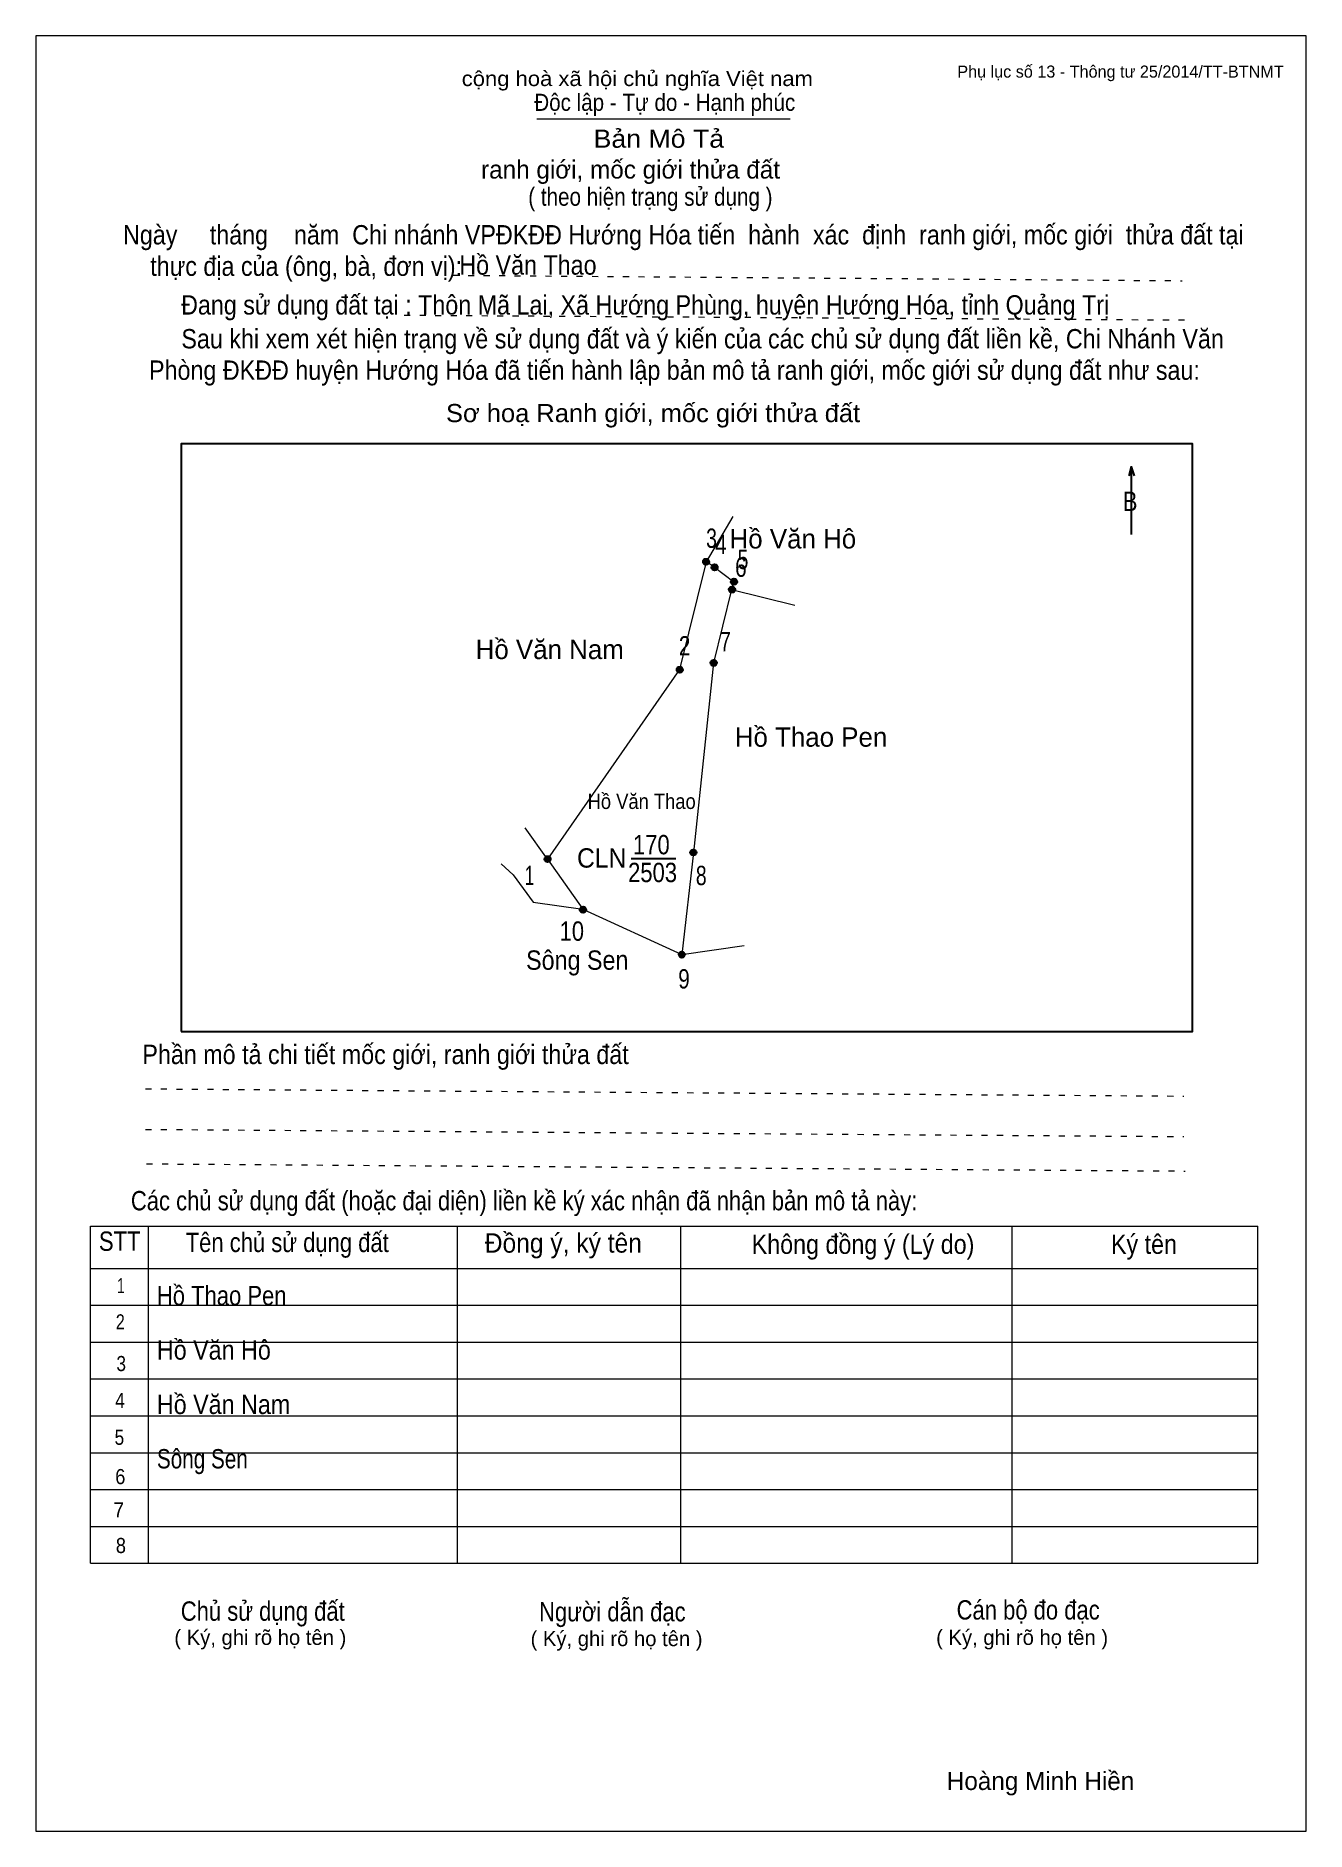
# Model space of a CAD drawing. Header units: centimetres. Extents: x 0 to 21, y 0 to 29.7.
import ezdxf
from ezdxf.enums import TextEntityAlignment as Align

# ---------------------------------------------------------------- set-up
doc = ezdxf.new("R2010")
doc.units = ezdxf.units.CM
doc.header["$LTSCALE"] = 0.13
doc.linetypes.add('DOTTED', pattern=[1.5, 0.3, -1.2])
for name, color, linetype, lineweight in [('1', 7, 'Continuous', 13), ('32', 7, 'Continuous', 25), ('33', 7, 'Continuous', 25), ('6', 7, 'Continuous', 13), ('62', 7, 'Continuous', 13)]:
    doc.layers.add(name, color=color, linetype=linetype, lineweight=lineweight)
for name, color, linetype in [('2', 7, 'Continuous'), ('34', 7, 'Continuous'), ('63', 7, 'Continuous')]:
    doc.layers.add(name, color=color, linetype=linetype)

msp = doc.modelspace()

# ---------------------------------------------------------------- hatches: boundary and pattern name
at = {"layer": '32'}
for points in [[(11.1303, 21, 1), (11.0303, 21, 1)], [(11.2715, 20.9076, 1), (11.1715, 20.9076, 1)], [(11.5582, 20.5391, 1), (11.4582, 20.5391, 1)], [(11.5913, 20.6707, 1), (11.4913, 20.6707, 1)], [(11.2552, 19.3266, 1), (11.1552, 19.3266, 1)], [(10.6952, 19.2145, 1), (10.5952, 19.2145, 1)], [(8.5093, 16.081, 1), (8.4093, 16.081, 1)], [(10.9192, 16.1902, 1), (10.8192, 16.1902, 1)], [(9.0951, 15.2443, 1), (8.9951, 15.2443, 1)], [(10.7293, 14.5, 1), (10.6293, 14.5, 1)]]:
    msp.add_hatch(color=256, dxfattribs=at).paths.add_polyline_path(points)

# ---------------------------------------------------------------- linework, layer by layer
at = {"layer": '1'}
msp.add_lwpolyline([(21, 0), (21, 29.7), (0, 29.7), (0, 0)], close=True, dxfattribs=at)
at = {"layer": '32'}
for centre in [(11.0803, 21), (11.2215, 20.9076), (11.5082, 20.5391), (11.5413, 20.6707), (11.2052, 19.3266), (10.6452, 19.2145), (8.4593, 16.081), (10.8692, 16.1902), (9.0451, 15.2443), (10.6793, 14.5)]:
    msp.add_circle(centre, 0.05, dxfattribs=at)
at = {"layer": '33'}
msp.add_line((9.84, 16.09), (10.58, 16.09), dxfattribs=at)
at = {"layer": '6'}
for p, q in [((11.52, 21.75), (11.08, 21)), ((11.22, 20.91), (11.08, 21)), ((11.5, 20.54), (12.55, 20.28)), ((8.46, 16.08), (8.09, 16.6)), ((10.68, 14.5), (11.71, 14.65))]:
    msp.add_line(p, q, dxfattribs=at)
for points in [[(11.08, 21), (10.64, 19.22), (8.46, 16.08)], [(11.22, 20.91), (11.54, 20.67), (11.5, 20.54)], [(11.5, 20.54), (11.2, 19.33), (10.87, 16.19), (10.68, 14.5)], [(8.46, 16.08), (9.04, 15.25), (10.68, 14.5)], [(7.69, 16), (7.89, 15.82), (8.22, 15.37), (9.04, 15.25)]]:
    msp.add_lwpolyline(points, dxfattribs=at)
at = {"layer": '62'}
for p, q in [((8.28, 28.33), (12.47, 28.33)), ((0.9, 10.01), (20.2, 10.01)), ((0.9, 4.43), (0.9, 10.01)), ((1.86, 4.43), (1.86, 10.01)), ((6.97, 4.43), (6.97, 9.99)), ((10.66, 4.43), (10.66, 9.99)), ((16.14, 4.43), (16.14, 10.01)), ((20.2, 4.43), (20.2, 10.01)), ((0.9, 9.31), (20.2, 9.31)), ((0.9, 8.7), (20.2, 8.7)), ((0.9, 8.09), (20.2, 8.09)), ((0.9, 7.48), (20.2, 7.48)), ((0.9, 6.87), (20.2, 6.87)), ((0.9, 6.26), (20.2, 6.26)), ((0.9, 5.65), (20.2, 5.65)), ((0.9, 5.04), (20.2, 5.04)), ((0.9, 4.43), (20.2, 4.43))]:
    msp.add_line(p, q, dxfattribs=at)
at = {"layer": '62', "linetype": 'DOTTED'}
for p, q in [((6.89, 25.74), (18.95, 25.65)), ((6.09, 25.08), (19.04, 25)), ((1.81, 12.28), (18.98, 12.16)), ((1.81, 11.61), (18.98, 11.49)), ((1.83, 11.04), (19, 10.92))]:
    msp.add_line(p, q, dxfattribs=at)
at = {"layer": '62', "lineweight": 25}
for p, q in [((18.11, 22.58), (18.11, 21.45)), ((18.11, 22.57), (18.07, 22.42)), ((18.11, 22.57), (18.16, 22.42))]:
    msp.add_line(p, q, dxfattribs=at)
msp.add_lwpolyline([(2.4, 13.23), (19.12, 13.23), (19.12, 22.95), (2.4, 22.95)], close=True, dxfattribs=at)

# ---------------------------------------------------------------- texts
at = {"layer": '2', "width": 0.9}
msp.add_text('Hồ Văn Thao', height=0.252, dxfattribs=at).set_placement((10.015, 16.91), align=Align.CENTER)
at = {"layer": '32'}
for s, width, p in [('3', 0.75, (11.17, 21.23)), ('4', 0.8, (11.325, 21.13)), ('5', 0.75, (11.69, 20.88)), ('6', 0.8, (11.655, 20.75)), ('2', 0.8, (10.725, 19.45)), ('7', 0.75, (11.4, 19.52)), ('1', 0.65, (8.16, 15.65)), ('8', 0.75, (11, 15.65)), ('10', 0.85, (8.86, 14.73)), ('9', 0.8, (10.715, 13.94))]:
    msp.add_text(s, height=0.32, dxfattribs=dict(at, width=width)).set_placement(p, align=Align.CENTER)
at = {"layer": '33'}
for s, p in [('Hồ Văn Hô', (12.515, 21.22)), ('Hồ Văn Nam', (8.495, 19.39)), ('Hồ Thao Pen', (12.815, 17.94))]:
    msp.add_text(s, height=0.32, dxfattribs=at).set_placement(p, align=Align.CENTER)
for s, width, p in [('170', 0.85, (10.175, 16.16)), ('2503', 0.85, (10.195, 15.7)), ('Sông Sen', 0.9, (8.95, 14.25))]:
    msp.add_text(s, height=0.32, dxfattribs=dict(at, width=width)).set_placement(p, align=Align.CENTER)
at = {"layer": '33', "width": 0.95}
msp.add_text('CLN', height=0.32, dxfattribs=at).set_placement((9.76, 15.94), align=Align.RIGHT)
at = {"layer": '34'}
for s, width, p in [('Hồ Văn Thao', 0.9, (7, 25.75)), ('Hồ Thao Pen', 0.85, (2, 8.7)), ('Hồ Văn Hô', 0.9, (2, 7.8)), ('Hồ Văn Nam', 0.9, (2, 6.9)), ('Sông Sen', 0.8, (2, 6))]:
    msp.add_text(s, height=0.32, dxfattribs=dict(at, width=width)).set_placement(p)
at = {"layer": '62'}
for s, height, width, p in [('cộng hoà xã hội chủ nghĩa Việt nam', 0.2474, 1.1, (7.04, 28.87)), ('Độc lập - Tự do - Hạnh phúc', 0.2828, 0.9, (8.24, 28.46)), ('Bản Mô Tả', 0.3, 1.1, (9.22, 27.85)), ('( theo hiện trạng sử dụng )', 0.3, 0.85, (8.14, 26.89)), ('Ngày     tháng    năm  Chi nhánh VPĐKĐĐ Hướng Hóa tiến  hành  xác  định  ranh giới, mốc giới  thửa đất tại ', 0.32, 0.9, (1.44, 26.25)), ('thực địa của (ông, bà, đơn vị): ', 0.32, 0.9, (1.89, 25.73)), ('Đang sử dụng đất tại : Thôn Mã Lai, Xã Hướng Phùng, huyện Hướng Hóa, tỉnh Quảng Trị', 0.32, 0.9, (2.4, 25.09)), ('     Sau khi xem xét hiện trạng về sử dụng đất và ý kiến của các chủ sử dụng đất liền kề, Chi Nhánh Văn ', 0.32, 0.9, (1.87, 24.53)), ('Phòng ĐKĐĐ huyện Hướng Hóa đã tiến hành lập bản mô tả ranh giới, mốc giới sử dụng đất như sau:', 0.32, 0.9, (1.87, 24.01)), ('Sơ hoạ Ranh giới, mốc giới thửa đất', 0.3, 1.05, (6.78, 23.31)), ('B', 0.32, 0.85, (17.97, 21.84)), ('Phần mô tả chi tiết mốc giới, ranh giới thửa đất ', 0.32, 0.9, (1.76, 12.69)), ('Các chủ sử dụng đất (hoặc đại diện) liền kề ký xác nhận đã nhận bản mô tả này:', 0.32, 0.85, (1.57, 10.27))]:
    msp.add_text(s, height=height, dxfattribs=dict(at, width=width)).set_placement(p)
msp.add_text('ranh giới, mốc giới thửa đất', height=0.3, dxfattribs=at).set_placement((7.36, 27.34))
for s, height, width, p in [('STT', 0.32, 0.85, (1.385, 9.6)), ('Tên chủ sử dụng đất', 0.32, 0.85, (4.155, 9.58)), ('Đồng ý, ký tên', 0.32, 0.95, (8.72, 9.57)), ('Không đồng ý (Lý do)', 0.32, 0.9, (13.675, 9.55)), ('Ký tên', 0.32, 0.9, (18.32, 9.55)), ('1', 0.25, 0.7, (1.405, 8.9)), ('2', 0.25, 0.8, (1.395, 8.3)), ('3', 0.25, 0.85, (1.41, 7.61)), ('4', 0.25, 0.85, (1.39, 7)), ('5', 0.25, 0.85, (1.38, 6.39)), ('6', 0.25, 0.9, (1.395, 5.74)), ('7', 0.25, 0.95, (1.37, 5.19)), ('8', 0.25, 0.9, (1.405, 4.6)), ('Người dẫn đạc', 0.32, 0.85, (9.53, 3.47)), ('Chủ sử dụng đất', 0.32, 0.85, (3.75, 3.48)), ('Cán bộ đo đạc', 0.32, 0.85, (16.405, 3.5))]:
    msp.add_text(s, height=height, dxfattribs=dict(at, width=width)).set_placement(p, align=Align.CENTER)
for p in [(3.71, 3.08), (9.6, 3.06), (16.305, 3.08)]:
    msp.add_text('( Ký, ghi rõ họ tên )', height=0.25, dxfattribs=at).set_placement(p, align=Align.CENTER)
at = {"layer": '63'}
msp.add_text('Phụ lục số 13 - Thông tư 25/2014/TT-BTNMT', height=0.2, dxfattribs=at).set_placement((20.63, 29.01), align=Align.RIGHT)
msp.add_text('Hoàng Minh Hiền', height=0.3, dxfattribs=at).set_placement((16.61, 0.68), align=Align.CENTER)

doc.saveas('drawing.dxf')
